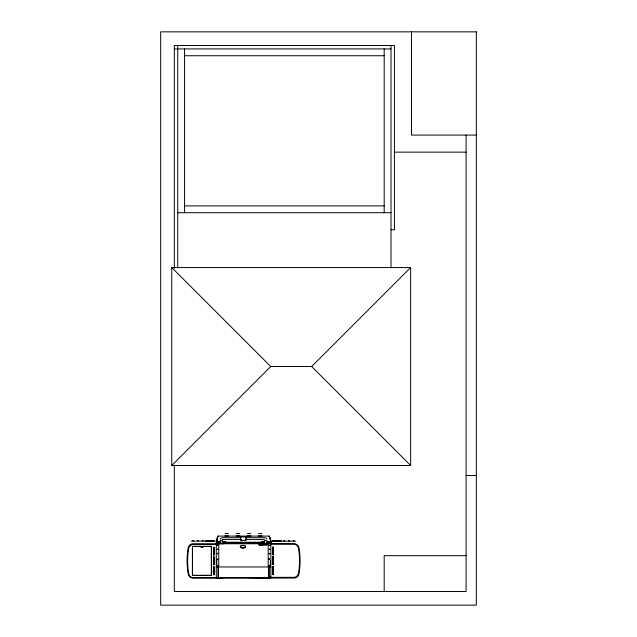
<?xml version="1.0" encoding="UTF-8"?>
<svg xmlns="http://www.w3.org/2000/svg" width="637" height="637" viewBox="0 0 637 637"><rect width="100%" height="100%" fill="white"/><g stroke="black" fill="none" stroke-linecap="round" stroke-linejoin="round"><path stroke-width="0.96" d="M171.767 465.48L171.767 267.556L410.642 267.556L410.642 465.48L171.767 465.48L270.725 366.522L311.676 366.522L410.642 465.48M245.914 539.117L245.802 539.81L245.707 539.213M216.986 540.272L216.277 543.751L216.851 541.944M269.244 565.584L269.507 565.425M217.217 553.625L217.559 553.649M269.355 553.72L269.698 553.744M220.107 539.181L220.8 538.225L222.369 537.692L241.136 537.684M217.79 549.333L217.273 549.333M269.777 549.325L269.196 549.444L269.777 549.205M217.591 545.344L217.313 545.535M217.249 545.344L217.145 545.583M269.602 545.519L270.008 545.551L269.196 545.551L269.602 545.646M311.676 366.522L410.642 267.556M269.18 559.23L269.451 559.047M269.539 545.583L269.769 545.344M269.324 545.583L269.769 545.471M264.53 539.435L245.556 539.435M217.321 543.64L217.894 543.783L217.217 543.783M269.411 543.767L269.825 543.64M217.217 543.64L217.663 543.64M174.323 48.914L391.014 48.914M184.563 55.738L384.191 55.738M476.325 135.076L411.494 135.076L411.494 31.85M394.43 152.139L466.093 152.139M184.563 205.886L384.191 205.886M177.731 212.71L391.014 212.71M391.014 229.774L394.43 229.774L394.43 45.498L174.323 45.498L174.323 268.273M466.093 475.473L476.325 475.473M225.108 533.535L228.309 533.535M236.335 533.535L239.528 533.535M247.506 533.535L250.699 533.535M258.71 533.535L261.903 533.535M224.813 535.924L228.651 535.924M236.008 535.924L239.846 535.924M247.204 535.924L251.05 535.924M258.407 535.924L262.245 535.924M216.277 578.046L216.301 542.437A16.435 16.435 0 0 1 217.989 536.099L269.172 536.099A14.802 14.802 0 0 1 270.852 541.776L270.884 578.046M246.009 537.684L264.769 537.692L266.346 538.225L267.03 539.181M222.703 539.435L241.582 539.435M192.955 540.495L193.783 540.495M197.566 540.495L198.386 540.495M202.208 540.495L203.036 540.495M283.903 540.55L284.731 540.55M288.553 540.55L289.373 540.55M293.155 540.55L293.976 540.55M220.107 540.606L222.671 540.606M264.474 540.606L267.03 540.606M193.043 540.821L193.664 540.821M197.653 540.821L198.274 540.821M202.303 540.821L202.916 540.821M284.022 540.869L284.635 540.869M288.665 540.869L289.286 540.869M293.275 540.869L293.896 540.869M191.299 541.139L215.218 541.139M271.72 541.195L295.64 541.195M220.426 541.394L217.719 541.546L220.426 541.776M222.217 541.394L225.793 541.585L222.217 541.776M264.259 541.394L261.552 541.546L264.259 541.776M266.911 541.394L269.618 541.585L266.911 541.776M220.426 542.159L217.719 542.318L220.426 542.549M222.217 542.159L225.793 542.35L222.217 542.549M264.259 542.159L261.552 542.318L264.259 542.549M266.911 542.159L269.618 542.35L266.911 542.549M220.418 542.923L217.711 543.114L220.418 543.305M222.209 542.923L225.785 543.114L222.209 543.305M264.251 542.923L261.536 543.114L264.251 543.305M266.903 542.923L269.61 543.114L266.903 543.305M220.251 543.751L192.39 543.751A5.168 5.168 0 0 0 188.146 547.995A77.555 77.555 0 0 0 188.146 573.81A5.168 5.168 0 0 0 192.39 578.046L294.772 578.046A5.168 5.168 0 0 0 299.016 573.81A77.555 77.555 0 0 0 299.016 547.995A5.168 5.168 0 0 0 294.772 543.751L266.911 543.751M222.241 543.751L264.928 543.751M219.685 543.879L223.093 543.879M264.044 543.879L267.46 543.879M266.529 545.097A3.782 0.828 0 0 0 266.529 544.309L259.355 543.974L266.529 543.974A3.782 0.828 0 0 1 266.529 544.77L259.355 545.097A3.766 0.82 0 0 1 258.94 544.571M270.884 544.078L294.294 544.078A5.04 5.04 0 0 1 298.466 548.186A74.505 74.505 0 0 1 298.458 573.236A5.04 5.04 0 0 1 294.294 577.345L270.884 577.353M216.277 544.452L192.868 544.452A5.04 5.04 0 0 0 188.695 548.561A74.505 74.505 0 0 0 188.703 573.611A5.04 5.04 0 0 0 192.868 577.719L216.277 577.727M259.355 545.097L266.529 544.77M269.666 549.365L269.427 549.213M466.093 555.671L384.191 555.671L384.191 591.502M217.488 559.493L217.543 559.31M216.277 566.962L270.884 566.962M268.918 576.963L270.884 576.963M218.411 577.711L268.75 577.711M217.735 543.783L217.488 543.64M241.081 577.433L269.172 578.046L269.172 566.213M269.841 545.583L269.427 545.344M217.249 545.471L217.663 545.583M269.427 549.325L269.841 549.484M212.981 572.058L214.629 572.735M217.607 565.688L217.504 565.736M171.767 267.556L270.725 366.522M270.884 542.724L270.884 543.751L270.884 543.09A20.798 17.669 -41.4 0 0 269.172 536.099M245.42 540.359L245.412 539.826M241.152 540.359L241.152 539.826M466.093 135.076L466.093 591.502L174.323 591.502L174.323 465.193M391.014 45.498L391.014 267.914M384.191 48.914L384.191 212.71M270.677 543.751L270.645 541.8A14.651 14.651 0 0 0 268.989 536.171M270.43 560.656L270.43 565.903M270.454 577.321L270.454 578.181L264.912 578.181L264.912 577.321M268.75 567.44L268.75 578.046M268.217 543.751L268.217 566.962M222.018 577.401L222.018 578.261L216.476 578.261L216.476 577.401M218.746 543.751L218.746 566.962M218.411 567.44L218.411 578.046M217.989 566.412L217.989 578.046M216.787 560.656L216.787 565.903M216.62 543.751L216.644 542.453A16.267 16.267 0 0 1 216.875 540.51M184.563 48.914L184.563 212.71M177.731 45.498L177.731 267.898M266.298 544.715A3.042 0.661 0 0 0 266.298 544.03L259.617 544.03A3.034 0.661 0 0 0 259.609 544.715M259.355 544.77A3.766 0.82 0 0 1 259.355 543.974M216.938 541.02A32.001 25.169 0 0 0 216.277 543.751A58.373 21.762 -64.8 0 1 216.906 540.622L217.05 539.985A58.373 21.762 -64.8 0 1 217.989 536.099M240.667 547.478A2.636 1.25 0 0 1 242.952 545.598A2.636 1.25 0 0 1 245.229 547.478M244.815 547.74A2.636 1.25 0 0 1 241.089 547.74M217.161 539.236A16.267 16.267 0 0 1 217.543 537.986M217.774 537.373A16.267 16.267 0 0 1 218.316 536.171M203.434 546.482A1.616 1.616 0 0 1 200.4 546.482M226.477 543.074L230.164 543.114L226.477 543.074M226.485 542.318L230.172 542.35L226.485 542.318M230.865 543.074L234.551 543.114L230.865 543.074M230.873 542.318L234.559 542.35L230.873 542.318M235.244 543.074L238.931 543.114L235.268 543.003M235.252 542.318L238.939 542.35L235.252 542.318M239.631 543.074L243.318 543.114L239.655 543.003M239.639 542.318L243.326 542.35L239.639 542.318M244.011 543.074L247.697 543.114L244.035 543.003M244.019 542.318L247.705 542.35L244.019 542.318M248.406 542.318L252.093 542.35L248.406 542.318M248.39 543.074L252.085 543.114L248.422 543.003M252.785 542.318L256.472 542.35L252.785 542.318M252.778 543.074L256.464 543.114L252.801 543.003M257.165 542.318L260.859 542.35L257.165 542.318M257.157 543.074L260.852 543.114L257.189 543.003M217.098 553.465C217.607 555.01 218.316 552.375 217.098 553.465M217.161 559.31C217.663 560.855 218.364 558.227 217.161 559.31M217.217 565.664C217.719 567.209 218.435 564.565 217.217 565.664M269.236 553.561C269.738 555.106 270.446 552.47 269.236 553.561M269.061 559.039C269.562 560.6 270.279 557.948 269.061 559.039M269.125 565.401C269.626 566.946 270.343 564.302 269.125 565.401M217.153 549.333L217.958 549.397L217.193 549.277M213.427 547.271L213.618 550.886L213.427 547.271M214.175 547.279L214.358 550.886L214.175 547.279M213.435 551.443L213.618 555.05L213.435 551.443M214.183 551.443L214.366 555.05L214.215 551.411M213.427 556.929L213.61 560.536L213.427 556.929M214.175 556.929L214.358 560.536L214.175 556.929M213.427 561.173L213.61 564.78L213.427 561.173M214.175 561.181L214.358 564.788L214.239 561.125M213.427 566.906L213.61 570.521L213.427 566.906M214.175 566.914L214.358 570.521L214.207 566.882M213.427 571.198L213.61 574.813L213.427 571.198M214.175 571.206L214.358 574.813L214.207 571.174M272.62 547.087L272.803 550.694L272.62 547.087M273.361 547.087L273.552 550.702L273.361 547.087M272.62 551.252L272.811 554.859L272.652 551.22M273.369 551.252L273.552 554.867L273.369 551.252M272.612 556.738L272.803 560.353L272.612 556.738M273.361 556.746L273.544 560.353L273.361 556.746M272.612 560.99L272.803 564.597L272.644 560.958M273.361 560.99L273.544 564.597L273.361 560.99M272.612 566.723L272.803 570.33L272.644 566.691M273.361 566.723L273.544 570.338L273.361 566.723M272.612 571.015L272.803 574.622L272.644 570.983M273.361 571.015L273.544 574.622L273.361 571.015M212.654 540.821L205.608 540.972L214.247 540.821L212.654 540.821M476.325 31.85L160.675 31.85L160.675 605.15L476.325 605.15L476.325 31.85M246.057 536.951L240.515 536.951L240.515 540.359L246.057 540.359L246.057 536.951M274.284 540.869L272.692 540.869L281.331 541.02L274.284 540.869M211.5 546.315L192.39 546.315L192.39 575.49L211.5 575.49L211.5 546.315M211.301 546.482L192.533 546.482L192.533 575.275L211.301 575.275L211.301 546.482M222.671 539.396L222.233 539.356L222.663 539.404M241.63 547.661A2.636 1.25 0 0 0 245.587 546.57A2.636 1.25 0 0 0 241.63 545.487A2.636 1.25 0 0 0 241.63 547.661"/></g></svg>
